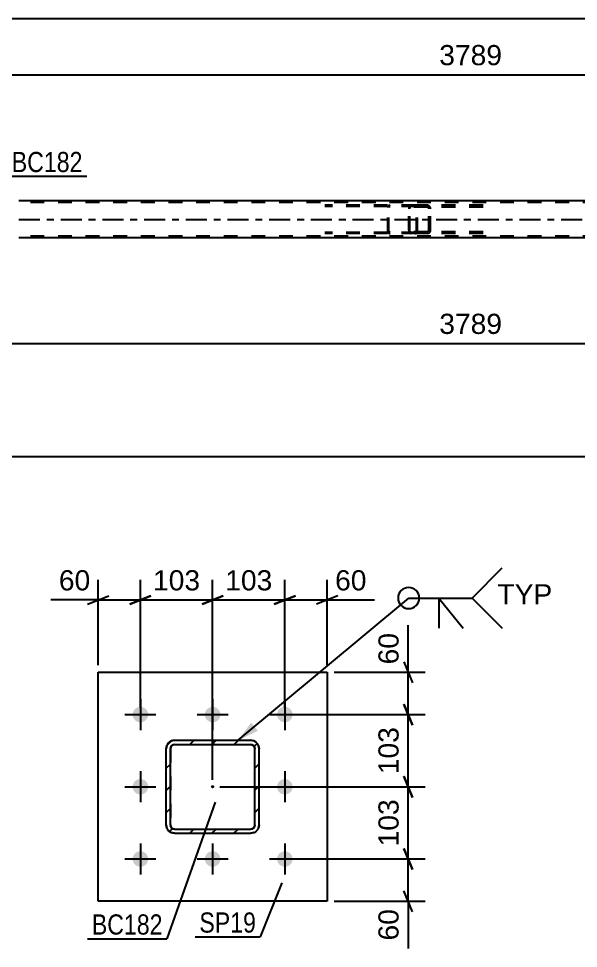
# Model space of a CAD drawing. Header units: millimetres. Extents: x 0 to 841, y 0 to 594.
# Drawn here: x 95.4 to 174.8, y 136.9 to 268.9 of the extents above; entities that cross this region are included whole.
import ezdxf

# ---------------------------------------------------------------- set-up
doc = ezdxf.new("R2010")
doc.units = ezdxf.units.MM
doc.linetypes.add('DXK_LINE_DOT2', pattern=[3.9198, 1.9599, -1.9599])
doc.linetypes.add('DXK_LINE_DOT3', pattern=[5.9187, 2.979, -0.9799, 0.9799, -0.9799])
doc.styles.add('Arial', font='ARIAL.TTF', dxfattribs={"height": 0.2})
doc.styles.add('Arial Narrow', font='ARIALN.TTF', dxfattribs={"height": 0.2})

# ---------------------------------------------------------------- blocks, each defined once
blk = doc.blocks.new('Part-814761036-5962 - 5849')
at = {"color": 2, "linetype": 'Continuous'}
for p, q in [((106.64, 143.62), (106.64, 176.12)), ((106.64, 176.12), (139.14, 176.12)), ((139.14, 176.12), (139.14, 143.62)), ((139.14, 143.62), (106.64, 143.62))]:
    blk.add_line(p, q, dxfattribs=at)
blk = doc.blocks.new('Part-814761036-5863 - 5849')
at = {"linetype": 'Continuous'}
h = blk.add_hatch(dxfattribs=at)
h.set_pattern_fill('', scale=0.7, style=0, pattern_type=0)
h.set_pattern_definition([(45, (117.0332, 166.3824), (-1.57154, 1.57154), [])])
h.paths.add_polyline_path([(117.49, 166.47), (117.03, 166.38), (116.64, 166.12), (116.38, 165.73), (116.29, 165.27), (116.29, 154.47), (116.38, 154.01), (116.64, 153.63), (117.03, 153.37), (117.49, 153.27), (128.29, 153.27), (128.75, 153.37), (129.14, 153.63), (129.4, 154.01), (129.49, 154.47), (129.49, 165.27), (129.4, 165.73), (129.14, 166.12), (128.75, 166.38), (128.29, 166.47)])
h.paths.add_polyline_path([(128.29, 165.87), (128.52, 165.83), (128.72, 165.7), (128.85, 165.5), (128.89, 165.27), (128.89, 154.47), (128.85, 154.24), (128.72, 154.05), (128.52, 153.92), (128.29, 153.87), (117.49, 153.87), (117.26, 153.92), (117.07, 154.05), (116.94, 154.24), (116.89, 154.47), (116.89, 165.27), (116.94, 165.5), (117.07, 165.7), (117.26, 165.83), (117.49, 165.87)])
blk.add_hatch(color=246, dxfattribs=at).paths.add_polyline_path([(122.89, 159.77, -1), (122.89, 159.97, -1)])
at = {"color": 7, "linetype": 'DXK_LINE_DOT2'}
for p, q in [((117.03, 166.38), (117.49, 166.47)), ((117.49, 166.47), (128.29, 166.47)), ((128.29, 166.47), (128.75, 166.38)), ((116.29, 165.27), (116.38, 165.73)), ((116.29, 154.47), (116.29, 165.27)), ((116.94, 165.5), (116.89, 165.27)), ((116.89, 165.27), (116.89, 154.47)), ((117.07, 165.7), (116.94, 165.5)), ((117.26, 165.83), (117.07, 165.7)), ((117.49, 165.87), (117.26, 165.83)), ((117.49, 165.87), (128.29, 165.87)), ((128.52, 165.83), (128.29, 165.87)), ((128.72, 165.7), (128.52, 165.83)), ((128.85, 165.5), (128.72, 165.7)), ((128.89, 165.27), (128.85, 165.5)), ((128.89, 154.47), (128.89, 165.27)), ((129.4, 165.73), (129.49, 165.27)), ((129.49, 154.47), (129.49, 165.27)), ((116.38, 154.01), (116.29, 154.47)), ((116.89, 154.47), (116.94, 154.24)), ((128.85, 154.24), (128.89, 154.47)), ((129.49, 154.47), (129.4, 154.01)), ((116.94, 154.24), (117.07, 154.05)), ((117.49, 153.27), (117.03, 153.37)), ((117.07, 154.05), (117.26, 153.92)), ((117.26, 153.92), (117.49, 153.87)), ((117.49, 153.87), (128.29, 153.87)), ((117.49, 153.27), (128.29, 153.27)), ((128.29, 153.87), (128.52, 153.92)), ((128.75, 153.37), (128.29, 153.27)), ((128.52, 153.92), (128.72, 154.05)), ((128.72, 154.05), (128.85, 154.24))]:
    blk.add_line(p, q, dxfattribs=at)
at = {"color": 2, "linetype": 'Continuous'}
for p, q in [((117.49, 166.47), (117.03, 166.38)), ((117.49, 166.47), (128.29, 166.47)), ((128.75, 166.38), (128.29, 166.47)), ((116.38, 165.73), (116.29, 165.27)), ((116.29, 154.47), (116.29, 165.27)), ((116.89, 165.27), (116.94, 165.5)), ((116.89, 154.47), (116.89, 165.27)), ((116.94, 165.5), (117.07, 165.7)), ((117.07, 165.7), (117.26, 165.83)), ((117.26, 165.83), (117.49, 165.87)), ((117.49, 165.87), (128.29, 165.87)), ((128.29, 165.87), (128.52, 165.83)), ((128.52, 165.83), (128.72, 165.7)), ((128.72, 165.7), (128.85, 165.5)), ((128.85, 165.5), (128.89, 165.27)), ((128.89, 154.47), (128.89, 165.27)), ((129.49, 165.27), (129.4, 165.73)), ((129.49, 154.47), (129.49, 165.27)), ((116.29, 154.47), (116.38, 154.01)), ((116.94, 154.24), (116.89, 154.47)), ((128.89, 154.47), (128.85, 154.24)), ((129.4, 154.01), (129.49, 154.47)), ((117.07, 154.05), (116.94, 154.24)), ((117.03, 153.37), (117.49, 153.27)), ((117.26, 153.92), (117.07, 154.05)), ((117.49, 153.87), (117.26, 153.92)), ((117.49, 153.87), (128.29, 153.87)), ((117.49, 153.27), (128.29, 153.27)), ((128.52, 153.92), (128.29, 153.87)), ((128.29, 153.27), (128.75, 153.37)), ((128.72, 154.05), (128.52, 153.92)), ((128.85, 154.24), (128.72, 154.05))]:
    blk.add_line(p, q, dxfattribs=at)
at = {"color": 7, "linetype": 'DXK_LINE_DOT3'}
blk.add_line((122.89, 159.87), (122.89, 159.87), dxfattribs=at)
at = {"color": 246, "linetype": 'DXK_LINE_DOT2'}
blk.add_line((122.89, 159.87), (122.89, 159.87), dxfattribs=at)
at = {"color": 246, "linetype": 'Continuous'}
blk.add_circle((122.89, 159.87), 0.1, dxfattribs=at)
at = {"color": 7, "linetype": 'DXK_LINE_DOT2'}
for centre, start, end in [((117.49, 165.27), 112.5, 157.5), ((128.29, 165.27), 22.5, 67.5), ((117.49, 154.47), 202.5, 247.5), ((128.29, 154.47), 292.5, 337.5)]:
    blk.add_arc(centre, 1.2, start, end, dxfattribs=at)
at = {"color": 2, "linetype": 'Continuous'}
for centre, start, end in [((117.49, 165.27), 112.5, 157.5), ((128.29, 165.27), 22.5, 67.5), ((117.49, 154.47), 202.5, 247.5), ((128.29, 154.47), 292.5, 337.5)]:
    blk.add_arc(centre, 1.2, start, end, dxfattribs=at)
blk = doc.blocks.new('Bolt-814761036-5855 - 5849')
at = {"linetype": 'Continuous'}
for points in [[(112.64, 171.22, -1), (112.64, 169.02, -1)], [(122.89, 171.22, -1), (122.89, 169.02, -1)], [(133.14, 171.22, -1), (133.14, 169.02, -1)], [(112.64, 160.97, -1), (112.64, 158.77, -1)], [(133.14, 160.97, -1), (133.14, 158.77, -1)], [(112.64, 150.72, -1), (112.64, 148.52, -1)], [(122.89, 150.72, -1), (122.89, 148.52, -1)], [(133.14, 150.72, -1), (133.14, 148.52, -1)]]:
    blk.add_hatch(color=1, dxfattribs=at).paths.add_polyline_path(points)
at = {"color": 1, "linetype": 'Continuous'}
for p, q in [((112.64, 172.32), (112.64, 167.92)), ((122.89, 172.32), (122.89, 167.92)), ((133.14, 172.32), (133.14, 167.92)), ((110.44, 170.12), (114.84, 170.12)), ((120.69, 170.12), (125.09, 170.12)), ((130.94, 170.12), (135.34, 170.12)), ((112.64, 162.07), (112.64, 157.67)), ((133.14, 162.07), (133.14, 157.67)), ((110.44, 159.87), (114.84, 159.87)), ((130.94, 159.87), (135.34, 159.87)), ((112.64, 151.82), (112.64, 147.42)), ((122.89, 151.82), (122.89, 147.42)), ((133.14, 151.82), (133.14, 147.42)), ((110.44, 149.62), (114.84, 149.62)), ((120.69, 149.62), (125.09, 149.62)), ((130.94, 149.62), (135.34, 149.62))]:
    blk.add_line(p, q, dxfattribs=at)
blk = doc.blocks.new('Part-814761036-5008 - 4968')
at = {"color": 7, "linetype": 'DXK_LINE_DOT2'}
for p, q in [((151.64, 242.42), (138.8, 242.42)), ((151.64, 242.26), (138.8, 242.26)), ((147.75, 242.22), (147.73, 242.1)), ((147.73, 238.74), (147.73, 242.1)), ((147.9, 242.1), (147.91, 242.16)), ((147.9, 238.74), (147.9, 242.1)), ((147.91, 242.16), (147.95, 242.21)), ((148.07, 242.42), (147.94, 242.39)), ((147.95, 242.21), (148, 242.25)), ((148, 242.25), (148.07, 242.26)), ((151.77, 242.39), (151.64, 242.42)), ((151.64, 242.26), (151.71, 242.25)), ((151.71, 242.25), (151.76, 242.21)), ((151.76, 242.21), (151.8, 242.16)), ((151.8, 242.16), (151.81, 242.1)), ((151.81, 238.74), (151.81, 242.1)), ((151.98, 242.1), (151.96, 242.22)), ((151.98, 238.74), (151.98, 242.1)), ((151.64, 238.58), (138.8, 238.58)), ((151.64, 238.42), (138.8, 238.42)), ((147.73, 238.74), (147.75, 238.62)), ((147.91, 238.68), (147.9, 238.74)), ((147.95, 238.63), (147.91, 238.68)), ((147.94, 238.44), (148.07, 238.42)), ((148, 238.59), (147.95, 238.63)), ((148.07, 238.58), (148, 238.59)), ((151.71, 238.59), (151.64, 238.58)), ((151.64, 238.42), (151.77, 238.44)), ((151.76, 238.63), (151.71, 238.59)), ((151.8, 238.68), (151.76, 238.63)), ((151.81, 238.74), (151.8, 238.68)), ((151.96, 238.62), (151.98, 238.74))]:
    blk.add_line(p, q, dxfattribs=at)
for centre, start, end in [((148.05, 242.09), 110.7583, 155.68), ((151.66, 242.09), 24.32, 69.2417), ((148.05, 238.75), 204.32, 249.2417), ((151.66, 238.75), 290.7583, 335.68)]:
    blk.add_arc(centre, 0.331, start, end, dxfattribs=at)
blk = doc.blocks.new('Part-814761036-5013 - 4968')
at = {"color": 7, "linetype": 'DXK_LINE_DOT2'}
for p, q in [((150.74, 242.12), (150.72, 241.94)), ((150.72, 238.9), (150.72, 241.94)), ((150.8, 242.28), (150.74, 242.12)), ((150.89, 242.38), (150.8, 242.28)), ((150.86, 241.94), (150.87, 242.03)), ((150.86, 238.9), (150.86, 241.94)), ((150.87, 242.03), (150.9, 242.11)), ((150.99, 242.42), (150.89, 242.38)), ((150.9, 242.11), (150.94, 242.16)), ((150.94, 242.16), (150.99, 242.18)), ((161.26, 242.42), (150.99, 242.42)), ((161.26, 242.18), (150.99, 242.18)), ((151.98, 242.18), (151.98, 242.42)), ((153.52, 242.38), (153.33, 242.42)), ((153.33, 242.18), (153.42, 242.16)), ((153.42, 242.16), (153.5, 242.11)), ((153.5, 242.11), (153.56, 242.03)), ((153.56, 242.03), (153.58, 241.94)), ((153.58, 238.9), (153.58, 241.94)), ((153.83, 241.94), (153.79, 242.12)), ((153.83, 238.9), (153.83, 241.94)), ((150.72, 238.9), (150.74, 238.72)), ((150.74, 238.72), (150.8, 238.56)), ((150.8, 238.56), (150.89, 238.46)), ((150.87, 238.81), (150.86, 238.9)), ((150.9, 238.73), (150.87, 238.81)), ((150.89, 238.46), (150.99, 238.42)), ((150.94, 238.68), (150.9, 238.73)), ((150.99, 238.66), (150.94, 238.68)), ((161.26, 238.66), (150.99, 238.66)), ((161.26, 238.42), (150.99, 238.42)), ((151.98, 238.42), (151.98, 238.66)), ((153.42, 238.68), (153.33, 238.66)), ((153.33, 238.42), (153.52, 238.46)), ((153.5, 238.73), (153.42, 238.68)), ((153.56, 238.81), (153.5, 238.73)), ((153.58, 238.9), (153.56, 238.81)), ((153.79, 238.72), (153.83, 238.9))]:
    blk.add_line(p, q, dxfattribs=at)
for centre, start, end in [((153.34, 241.92), 23.8494, 68.8059), ((153.34, 238.91), 291.1941, 336.1506)]:
    blk.add_arc(centre, 0.492, start, end, dxfattribs=at)
blk = doc.blocks.new('Part-814761036-5019 - 4968')
at = {"color": 2, "linetype": 'Continuous'}
for p, q in [((233, 243.06), (95.41, 243.06)), ((757.52, 237.78), (95.41, 237.78))]:
    blk.add_line(p, q, dxfattribs=at)
at = {"color": 7, "linetype": 'DXK_LINE_DOT2'}
for p, q in [((757.52, 242.82), (95.41, 242.82)), ((757.52, 238.02), (95.41, 238.02))]:
    blk.add_line(p, q, dxfattribs=at)
at = {"color": 7, "linetype": 'DXK_LINE_DOT3'}
blk.add_line((95.41, 240.42), (757.52, 240.42), dxfattribs=at)
blk = doc.blocks.new('StraightDimension-814761036-6037 - 5849')
at = {"color": 7, "linetype": 'Continuous'}
for p, q in [((150.03, 151.12), (151.23, 148.12)), ((134.14, 149.62), (153.03, 149.62)), ((150.63, 143.62), (150.63, 149.62)), ((151.23, 142.12), (150.03, 145.12)), ((140.14, 143.62), (153.03, 143.62)), ((150.63, 143.62), (150.63, 136.93)), ((150.63, 143.62), (150.63, 136.93))]:
    blk.add_line(p, q, dxfattribs=at)
at = {"color": 0}
blk.add_wipeout([(149.88, 143.1), (145.68, 143.1), (145.68, 137.45), (149.88, 137.45)], dxfattribs=at)
at = {"color": 3, "style": 'Arial'}
blk.add_text('60', height=2.865, rotation=90.0002, dxfattribs=at).set_placement((149.28, 138.05))
blk = doc.blocks.new('StraightDimension-814761036-6047 - 5849')
at = {"color": 7, "linetype": 'Continuous'}
for p, q in [((150.03, 161.37), (151.23, 158.37)), ((123.89, 159.87), (153.03, 159.87)), ((150.63, 149.62), (150.63, 159.87)), ((151.23, 148.12), (150.03, 151.12)), ((134.14, 149.62), (153.03, 149.62))]:
    blk.add_line(p, q, dxfattribs=at)
at = {"color": 0}
blk.add_wipeout([(149.88, 158.68), (145.68, 158.68), (145.68, 150.81), (149.88, 150.81)], dxfattribs=at)
at = {"color": 3, "style": 'Arial'}
blk.add_text('103', height=2.865, rotation=90.0002, dxfattribs=at).set_placement((149.28, 151.41))
blk = doc.blocks.new('StraightDimension-814761036-6055 - 5849')
at = {"color": 7, "linetype": 'Continuous'}
for p, q in [((150.63, 176.12), (150.63, 182.82)), ((150.63, 176.12), (150.63, 182.82)), ((150.03, 177.62), (151.23, 174.62)), ((140.14, 176.12), (153.03, 176.12)), ((150.63, 170.12), (150.63, 176.12)), ((151.23, 168.62), (150.03, 171.62)), ((134.14, 170.12), (153.03, 170.12))]:
    blk.add_line(p, q, dxfattribs=at)
at = {"color": 0}
blk.add_wipeout([(149.88, 182.3), (145.68, 182.3), (145.68, 176.65), (149.88, 176.65)], dxfattribs=at)
at = {"color": 3, "style": 'Arial'}
blk.add_text('60', height=2.865, rotation=90.0002, dxfattribs=at).set_placement((149.28, 177.25))
blk = doc.blocks.new('StraightDimension-814761036-6065 - 5849')
at = {"color": 7, "linetype": 'Continuous'}
for p, q in [((150.03, 171.62), (151.23, 168.62)), ((134.14, 170.12), (153.03, 170.12)), ((150.63, 159.87), (150.63, 170.12)), ((151.23, 158.37), (150.03, 161.37)), ((123.89, 159.87), (153.03, 159.87))]:
    blk.add_line(p, q, dxfattribs=at)
at = {"color": 0}
blk.add_wipeout([(149.88, 168.93), (145.68, 168.93), (145.68, 161.06), (149.88, 161.06)], dxfattribs=at)
at = {"color": 3, "style": 'Arial'}
blk.add_text('103', height=2.865, rotation=90.0002, dxfattribs=at).set_placement((149.28, 161.66))
blk = doc.blocks.new('StraightDimension-814761036-6074 - 5849')
at = {"color": 7, "linetype": 'Continuous'}
for p, q in [((133.14, 171.12), (133.14, 189.25)), ((139.14, 177.12), (139.14, 189.25)), ((131.64, 185.8), (134.64, 187)), ((133.14, 186.4), (139.14, 186.4)), ((140.64, 187), (137.64, 185.8)), ((139.14, 186.4), (145.84, 186.4)), ((139.14, 186.4), (145.84, 186.4))]:
    blk.add_line(p, q, dxfattribs=at)
at = {"color": 0}
blk.add_wipeout([(145.31, 187.15), (145.31, 191.35), (139.67, 191.35), (139.67, 187.15)], dxfattribs=at)
at = {"color": 3, "style": 'Arial'}
blk.add_text('60', height=2.865, dxfattribs=at).set_placement((140.27, 187.75))
blk = doc.blocks.new('StraightDimension-814761036-6084 - 5849')
at = {"color": 7, "linetype": 'Continuous'}
for p, q in [((122.89, 160.87), (122.89, 189.25)), ((133.14, 171.12), (133.14, 189.25)), ((121.39, 185.8), (124.39, 187)), ((122.89, 186.4), (133.14, 186.4)), ((134.64, 187), (131.64, 185.8))]:
    blk.add_line(p, q, dxfattribs=at)
at = {"color": 0}
blk.add_wipeout([(131.95, 187.15), (131.95, 191.35), (124.08, 191.35), (124.08, 187.15)], dxfattribs=at)
at = {"color": 3, "style": 'Arial'}
blk.add_text('103', height=2.865, dxfattribs=at).set_placement((124.68, 187.75))
blk = doc.blocks.new('StraightDimension-814761036-6092 - 5849')
at = {"color": 7, "linetype": 'Continuous'}
for p, q in [((112.64, 171.12), (112.64, 189.25)), ((122.89, 160.87), (122.89, 189.25)), ((111.14, 185.8), (114.14, 187)), ((112.64, 186.4), (122.89, 186.4)), ((124.39, 187), (121.39, 185.8))]:
    blk.add_line(p, q, dxfattribs=at)
at = {"color": 0}
blk.add_wipeout([(121.7, 187.15), (121.7, 191.35), (113.83, 191.35), (113.83, 187.15)], dxfattribs=at)
at = {"color": 3, "style": 'Arial'}
blk.add_text('103', height=2.865, dxfattribs=at).set_placement((114.43, 187.75))
blk = doc.blocks.new('StraightDimension-814761036-6100 - 5849')
at = {"color": 7, "linetype": 'Continuous'}
for p, q in [((106.64, 177.12), (106.64, 189.25)), ((112.64, 171.12), (112.64, 189.25)), ((106.64, 186.4), (99.95, 186.4)), ((106.64, 186.4), (99.95, 186.4)), ((105.14, 185.8), (108.14, 187)), ((106.64, 186.4), (112.64, 186.4)), ((114.14, 187), (111.14, 185.8))]:
    blk.add_line(p, q, dxfattribs=at)
at = {"color": 0}
blk.add_wipeout([(106.12, 187.15), (106.12, 191.35), (100.47, 191.35), (100.47, 187.15)], dxfattribs=at)
at = {"color": 3, "style": 'Arial'}
blk.add_text('60', height=2.865, dxfattribs=at).set_placement((101.07, 187.75))
blk = doc.blocks.new('StraightDimension-814761036-5368 - 4968')
at = {"color": 7, "linetype": 'Continuous'}
blk.add_line((84.55, 206.77), (768.38, 206.77), dxfattribs=at)
blk = doc.blocks.new('StraightDimension-814761036-5386 - 4968')
at = {"color": 7, "linetype": 'Continuous'}
for p, q in [((85.19, 237.26), (85.19, 219.28)), ((233.8, 229.18), (233.8, 212.61)), ((86.69, 223.41), (83.69, 222.21)), ((232.3, 222.21), (235.3, 223.41)), ((85.19, 222.81), (233.8, 222.81))]:
    blk.add_line(p, q, dxfattribs=at)
at = {"color": 0}
blk.add_wipeout([(164.54, 223.56), (164.54, 227.76), (154.45, 227.76), (154.45, 223.56)], dxfattribs=at)
at = {"color": 3, "style": 'Arial'}
blk.add_text('3789', height=2.865, dxfattribs=at).set_placement((155.05, 224.16))
at = {"color": 0, "linetype": 'Continuous'}
for points in [[(84.59, 222.11), (80.39, 222.11), (80.39, 218.68), (84.59, 218.68)], [(233.2, 222.11), (229, 222.11), (229, 212.01), (233.2, 212.01)]]:
    blk.add_wipeout(points, dxfattribs=at)
at = {"color": 3, "linetype": 'Continuous', "style": 'Arial'}
for s, height, p in [('0', 2.87, (83.99, 219.28)), ('3789', 2.865, (232.6, 212.61))]:
    blk.add_text(s, height=height, rotation=90.0002, dxfattribs=at).set_placement(p)
blk = doc.blocks.new('StraightDimension-814761036-5425 - 4968')
at = {"color": 7, "linetype": 'Continuous'}
blk.add_line((85.19, 268.93), (767.74, 268.93), dxfattribs=at)
blk = doc.blocks.new('StraightDimension-814761036-5474 - 4968')
at = {"color": 7, "linetype": 'Continuous'}
for p, q in [((85.19, 243.58), (85.19, 263.81)), ((233.8, 244.46), (233.8, 263.81)), ((86.69, 261.56), (83.69, 260.36)), ((232.3, 260.36), (235.3, 261.56)), ((85.19, 260.96), (233.8, 260.96))]:
    blk.add_line(p, q, dxfattribs=at)
at = {"color": 0}
blk.add_wipeout([(164.54, 261.71), (164.54, 265.91), (154.45, 265.91), (154.45, 261.71)], dxfattribs=at)
at = {"color": 3, "style": 'Arial'}
blk.add_text('3789', height=2.865, dxfattribs=at).set_placement((155.05, 262.31))
blk = doc.blocks.new('Mark-814761036-5859 - 5849')
at = {"color": 0}
blk.add_wipeout([(115.8, 138.89), (115.8, 141.89), (105.75, 141.89), (105.75, 138.89)], dxfattribs=at)
blk.add_wipeout([(115.8, 138.89), (115.8, 141.89), (105.75, 141.89), (105.75, 138.89)], dxfattribs=at)
at = {"color": 30, "linetype": 'Continuous'}
for p in [(123.26, 157.71), (105.15, 138.29)]:
    blk.add_line(p, (116.4, 138.29), dxfattribs=at)
at = {"color": 3, "style": 'Arial Narrow'}
blk.add_text('BC182', height=2.863, dxfattribs=at).set_placement((105.75, 138.89))
blk = doc.blocks.new('WeldMark-814761036-6110 - 5849')
at = {"linetype": 'Continuous'}
blk.add_hatch(color=30, dxfattribs=at).paths.add_polyline_path([(129.31, 167.82), (126.52, 166.47), (128.35, 168.97)])
at = {"color": 30, "linetype": 'Continuous'}
for p, q in [((126.52, 166.47), (150.71, 186.66)), ((150.71, 186.66), (159.71, 186.66))]:
    blk.add_line(p, q, dxfattribs=at)
at = {"color": 3, "linetype": 'Continuous'}
for q in [(158.42, 182.38), (155, 182.38)]:
    blk.add_line((155, 186.66), q, dxfattribs=at)
for start, end in [(90, 270), (270, 90)]:
    blk.add_arc((150.71, 186.66), 1.5, start, end, dxfattribs=at)
at = {"color": 0, "linetype": 'Continuous'}
blk.add_wipeout([(171.09, 185.76), (171.09, 188.76), (163.31, 188.76), (163.31, 185.76)], dxfattribs=at)
blk.add_wipeout([(171.09, 185.76), (171.09, 188.76), (163.31, 188.76), (163.31, 185.76)], dxfattribs=at)
at = {"color": 3, "linetype": 'Continuous'}
for q in [(164, 190.95), (164, 182.38)]:
    blk.add_line((159.71, 186.66), q, dxfattribs=at)
at = {"color": 3, "linetype": 'Continuous', "style": 'Arial'}
blk.add_text('TYP', height=2.865, dxfattribs=at).set_placement((163.31, 185.76))
blk = doc.blocks.new('Mark-814761036-5958 - 5849')
at = {"color": 0}
blk.add_wipeout([(129.05, 139.17), (129.05, 142.17), (121.01, 142.17), (121.01, 139.17)], dxfattribs=at)
blk.add_wipeout([(129.05, 139.17), (129.05, 142.17), (121.01, 142.17), (121.01, 139.17)], dxfattribs=at)
at = {"color": 30, "linetype": 'Continuous'}
for p in [(132.71, 146.25), (120.41, 138.57)]:
    blk.add_line(p, (129.65, 138.57), dxfattribs=at)
at = {"color": 3, "style": 'Arial Narrow'}
blk.add_text('SP19', height=2.863, dxfattribs=at).set_placement((121.01, 139.17))
blk = doc.blocks.new('Mark-814761036-15378 - 4968')
at = {"color": 0}
blk.add_wipeout([(104.44, 247.14), (104.44, 250.14), (94.39, 250.14), (94.39, 247.14)], dxfattribs=at)
blk.add_wipeout([(104.44, 247.14), (104.44, 250.14), (94.39, 250.14), (94.39, 247.14)], dxfattribs=at)
at = {"color": 30, "linetype": 'Continuous'}
for p, q in [((90.26, 243), (93.79, 246.54)), ((93.79, 246.54), (105.04, 246.54))]:
    blk.add_line(p, q, dxfattribs=at)
at = {"color": 3, "style": 'Arial Narrow'}
blk.add_text('BC182', height=2.863, dxfattribs=at).set_placement((94.39, 247.14))

msp = doc.modelspace()

# ---------------------------------------------------------------- block references
for name in ['StraightDimension-814761036-5425 - 4968', 'Part-814761036-5019 - 4968', 'Part-814761036-5008 - 4968', 'Part-814761036-5013 - 4968', 'StraightDimension-814761036-5368 - 4968', 'Part-814761036-5962 - 5849', 'Bolt-814761036-5855 - 5849', 'Part-814761036-5863 - 5849']:
    msp.add_blockref(name, (0, 0))

# ---------------------------------------------------------------- next in the draw order: block references
for name in ['StraightDimension-814761036-5474 - 4968', 'StraightDimension-814761036-5386 - 4968', 'StraightDimension-814761036-6055 - 5849', 'StraightDimension-814761036-6037 - 5849']:
    msp.add_blockref(name, (0, 0))

# ---------------------------------------------------------------- next in the draw order: block references
for name in ['Mark-814761036-15378 - 4968', 'StraightDimension-814761036-6047 - 5849']:
    msp.add_blockref(name, (0, 0))

# ---------------------------------------------------------------- next in the draw order: block references
for name in ['StraightDimension-814761036-6065 - 5849', 'Mark-814761036-5859 - 5849']:
    msp.add_blockref(name, (0, 0))

# ---------------------------------------------------------------- next in the draw order: block references
for name in ['StraightDimension-814761036-6074 - 5849', 'Mark-814761036-5958 - 5849']:
    msp.add_blockref(name, (0, 0))

# ---------------------------------------------------------------- next in the draw order: block references
msp.add_blockref('StraightDimension-814761036-6084 - 5849', (0, 0))

# ---------------------------------------------------------------- next in the draw order: block references
for name in ['StraightDimension-814761036-6092 - 5849', 'WeldMark-814761036-6110 - 5849']:
    msp.add_blockref(name, (0, 0))

# ---------------------------------------------------------------- next in the draw order: block references
msp.add_blockref('StraightDimension-814761036-6100 - 5849', (0, 0))

doc.saveas('drawing.dxf')
